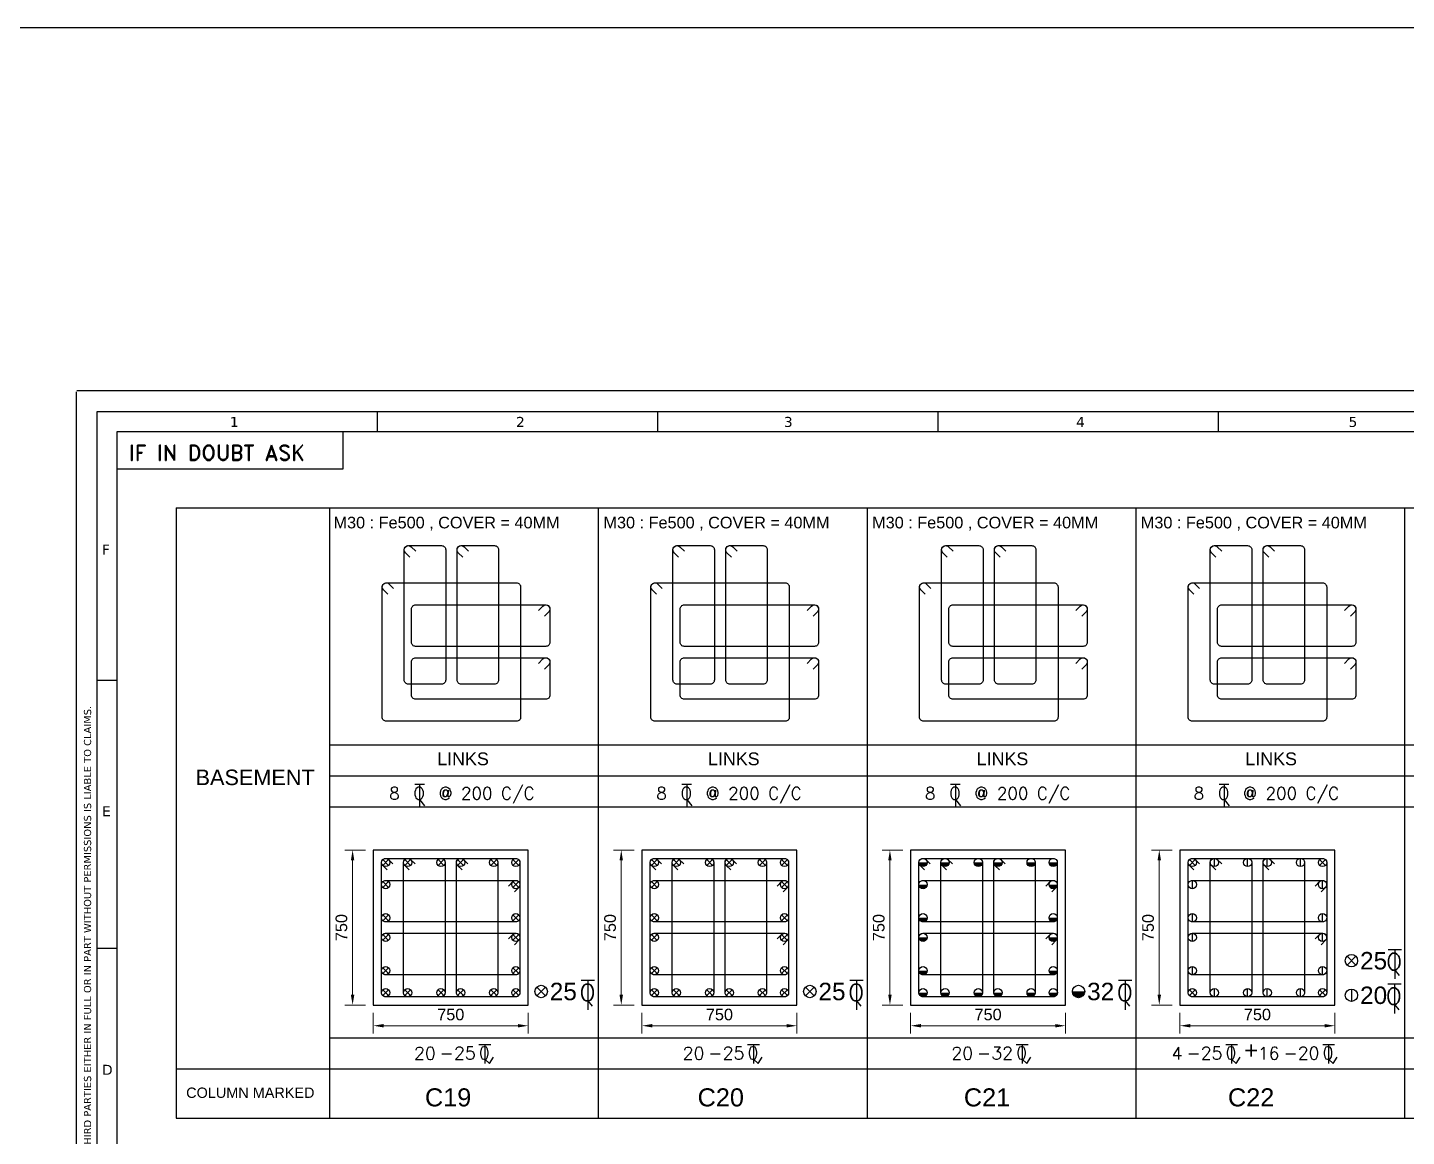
# Model space of a CAD drawing. Extents: x 1878645 to 3043969, y -1160829 to -603973.
# Drawn here: x 2283099 to 2309787, y -645544 to -624080 of the extents above; entities that cross this region are included whole.
import ezdxf
from ezdxf.enums import TextEntityAlignment as Align

# ---------------------------------------------------------------- set-up
doc = ezdxf.new("R2010")
doc.units = 0
doc.header["$LTSCALE"] = 100
doc.header["$PDMODE"] = 66
doc.layers.get('Defpoints').update_dxf_attribs({"lineweight": 0})
for name, color, linetype in [('B-TXT', 7, 'Continuous'), ('CDIM', 3, 'Continuous'), ('Concrete Line', 2, 'Continuous'), ('Dim', 3, 'Continuous'), ('Link', 225, 'Continuous'), ('Reinforcement', 4, 'Continuous'), ('Schedule Border', 60, 'Continuous'), ('Schedule Header', 4, 'Continuous'), ('Schedule Line', 60, 'Continuous'), ('Text', 31, 'Continuous')]:
    doc.layers.add(name, color=color, linetype=linetype)
doc.styles.add('ROMAND', font='romand__.ttf', dxfattribs={"height": 5})
doc.styles.add('ROMANS', font='simplex.shx', dxfattribs={"width": 0.75})
doc.styles.add('SC-COL1', font='SansSerif')
doc.styles.add('SC-COL2', font='SansSerif')
doc.styles.get("Standard").update_dxf_attribs({"font": 'verdana.ttf'})
doc.dimstyles.new('ColumnSch', dxfattribs={"dimtxt": 225, "dimasz": 200, "dimexe": 150, "dimexo": 150, "dimgap": 100, "dimtad": 1, "dimtoh": 1, "dimdec": 4, "dimlfac": 0.25, "dimzin": 0, "dimdsep": 46, "dimtxsty": 'SC-COL2', "dimcen": 0.09, "dimclrd": 8, "dimclre": 8, "dimclrt": 31, "dimadec": 0, "dimazin": 0, "dimtfac": 1, "dimtdec": 0, "dimtix": 1, "dimtofl": 0, "dimtmove": 0, "dimatfit": 3, "dimfxl": 1, "dimtolj": 1, "dimtzin": 0, "dimlwd": 0, "dimlwe": 0, "dimarcsym": 0})

# ---------------------------------------------------------------- blocks, each defined once
blk = doc.blocks.new('TOR')
at = {"color": 2}
for p, q in [((-1.08, 3.13), (0.9, 3.13)), ((-0.09, 3.13), (-0.09, -1.3)), ((-0.09, 0.04), (0.95, -1.24))]:
    blk.add_line(p, q, dxfattribs=at)
at = {"color": 2, "style": 'ROMANS'}
blk.add_text('O', height=2.5, dxfattribs=at).set_placement((-1.35, 0.04))
blk.add_attdef('TOR', text='', height=2.5, dxfattribs=at).set_placement((-4.14, 0.04), align=Align.RIGHT)
blk.add_attdef('DIST', (3.77, 0.04), '', height=2.5, dxfattribs=at)
blk = doc.blocks.new('T-V')
at = {"layer": 'B-TXT', "linetype": 'Continuous'}
for p, q in [((1348, 187), (1582, 187)), ((1465, 187), (1465, -191)), ((1465, -106), (1555, -191)), ((1555, -191), (1637, -63))]:
    blk.add_line(p, q, dxfattribs=at)
at = {"layer": 'B-TXT', "linetype": 'Continuous', "style": 'ROMANS'}
for s, p in [('-', (571, -107)), ('0', (1347, -107))]:
    blk.add_text(s, height=250, dxfattribs=at).set_placement(p)
blk.add_attdef('T', text='', height=250, dxfattribs=at).set_placement((490, -113), align=Align.RIGHT)
blk.add_attdef('V', (854, -108), '', height=250, dxfattribs=at)
blk = doc.blocks.new('*D51')
at = {"layer": 'Defpoints', "color": 0, "transparency": 16777216}
for p in [(2289390, -640001), (2289790, -640001), (2289790, -643001)]:
    blk.add_point(p, dxfattribs=at)
at = {"layer": 'Dim', "color": 8, "lineweight": 0, "transparency": 16777216}
for p, q in [((2289640, -640001), (2289240, -640001)), ((2289390, -642801), (2289390, -640201)), ((2289640, -643001), (2289240, -643001))]:
    blk.add_line(p, q, dxfattribs=at)
at = {"layer": 'Dim', "color": 8, "transparency": 16777216}
for points in [[(2289423, -640201), (2289356, -640201), (2289390, -640001)], [(2289356, -642801), (2289423, -642801), (2289390, -643001)]]:
    blk.add_solid(points, dxfattribs=at)
at = {"layer": 'Dim', "color": 31, "transparency": 16777216, "insert": (2289174, -641501), "char_height": 225, "attachment_point": 5, "rotation": 90, "style": 'SC-COL2'}
blk.add_mtext('\\A1;750', dxfattribs=at)
blk = doc.blocks.new('*D52')
at = {"layer": 'Defpoints', "color": 0, "transparency": 16777216}
for p in [(2289790, -643001), (2292790, -643001), (2292790, -643401)]:
    blk.add_point(p, dxfattribs=at)
at = {"layer": 'Dim', "color": 8, "lineweight": 0, "transparency": 16777216}
for p, q in [((2289790, -643151), (2289790, -643551)), ((2292790, -643151), (2292790, -643551)), ((2289990, -643401), (2292590, -643401))]:
    blk.add_line(p, q, dxfattribs=at)
at = {"layer": 'Dim', "color": 8, "transparency": 16777216}
for points in [[(2289990, -643368), (2289990, -643434), (2289790, -643401)], [(2292590, -643434), (2292590, -643368), (2292790, -643401)]]:
    blk.add_solid(points, dxfattribs=at)
at = {"layer": 'Dim', "color": 31, "transparency": 16777216, "insert": (2291290, -643185), "char_height": 225, "attachment_point": 5, "style": 'SC-COL2'}
blk.add_mtext('\\A1;750', dxfattribs=at)
blk = doc.blocks.new('*D53')
at = {"layer": 'Defpoints', "color": 0, "transparency": 16777216}
for p in [(2294590, -640001), (2294990, -640001), (2294990, -643001)]:
    blk.add_point(p, dxfattribs=at)
at = {"layer": 'Dim', "color": 8, "lineweight": 0, "transparency": 16777216}
for p, q in [((2294840, -640001), (2294440, -640001)), ((2294590, -642801), (2294590, -640201)), ((2294840, -643001), (2294440, -643001))]:
    blk.add_line(p, q, dxfattribs=at)
at = {"layer": 'Dim', "color": 8, "transparency": 16777216}
for points in [[(2294623, -640201), (2294556, -640201), (2294590, -640001)], [(2294556, -642801), (2294623, -642801), (2294590, -643001)]]:
    blk.add_solid(points, dxfattribs=at)
at = {"layer": 'Dim', "color": 31, "transparency": 16777216, "insert": (2294374, -641501), "char_height": 225, "attachment_point": 5, "rotation": 90, "style": 'SC-COL2'}
blk.add_mtext('\\A1;750', dxfattribs=at)
blk = doc.blocks.new('*D54')
at = {"layer": 'Defpoints', "color": 0, "transparency": 16777216}
for p in [(2294990, -643001), (2297990, -643001), (2297990, -643401)]:
    blk.add_point(p, dxfattribs=at)
at = {"layer": 'Dim', "color": 8, "lineweight": 0, "transparency": 16777216}
for p, q in [((2294990, -643151), (2294990, -643551)), ((2297990, -643151), (2297990, -643551)), ((2295190, -643401), (2297790, -643401))]:
    blk.add_line(p, q, dxfattribs=at)
at = {"layer": 'Dim', "color": 8, "transparency": 16777216}
for points in [[(2295190, -643368), (2295190, -643434), (2294990, -643401)], [(2297790, -643434), (2297790, -643368), (2297990, -643401)]]:
    blk.add_solid(points, dxfattribs=at)
at = {"layer": 'Dim', "color": 31, "transparency": 16777216, "insert": (2296490, -643185), "char_height": 225, "attachment_point": 5, "style": 'SC-COL2'}
blk.add_mtext('\\A1;750', dxfattribs=at)
blk = doc.blocks.new('*D55')
at = {"layer": 'Defpoints', "color": 0, "transparency": 16777216}
for p in [(2299790, -640001), (2300190, -640001), (2300190, -643001)]:
    blk.add_point(p, dxfattribs=at)
at = {"layer": 'Dim', "color": 8, "lineweight": 0, "transparency": 16777216}
for p, q in [((2300040, -640001), (2299640, -640001)), ((2299790, -642801), (2299790, -640201)), ((2300040, -643001), (2299640, -643001))]:
    blk.add_line(p, q, dxfattribs=at)
at = {"layer": 'Dim', "color": 8, "transparency": 16777216}
for points in [[(2299823, -640201), (2299757, -640201), (2299790, -640001)], [(2299757, -642801), (2299823, -642801), (2299790, -643001)]]:
    blk.add_solid(points, dxfattribs=at)
at = {"layer": 'Dim', "color": 31, "transparency": 16777216, "insert": (2299574, -641501), "char_height": 225, "attachment_point": 5, "rotation": 90, "style": 'SC-COL2'}
blk.add_mtext('\\A1;750', dxfattribs=at)
blk = doc.blocks.new('*D56')
at = {"layer": 'Defpoints', "color": 0, "transparency": 16777216}
for p in [(2300190, -643001), (2303190, -643001), (2303190, -643401)]:
    blk.add_point(p, dxfattribs=at)
at = {"layer": 'Dim', "color": 8, "lineweight": 0, "transparency": 16777216}
for p, q in [((2300190, -643151), (2300190, -643551)), ((2303190, -643151), (2303190, -643551)), ((2300390, -643401), (2302990, -643401))]:
    blk.add_line(p, q, dxfattribs=at)
at = {"layer": 'Dim', "color": 8, "transparency": 16777216}
for points in [[(2300390, -643368), (2300390, -643434), (2300190, -643401)], [(2302990, -643434), (2302990, -643368), (2303190, -643401)]]:
    blk.add_solid(points, dxfattribs=at)
at = {"layer": 'Dim', "color": 31, "transparency": 16777216, "insert": (2301690, -643185), "char_height": 225, "attachment_point": 5, "style": 'SC-COL2'}
blk.add_mtext('\\A1;750', dxfattribs=at)
blk = doc.blocks.new('*D57')
at = {"layer": 'Defpoints', "color": 0, "transparency": 16777216}
for p in [(2305003, -640001), (2305403, -640001), (2305403, -643001)]:
    blk.add_point(p, dxfattribs=at)
at = {"layer": 'Dim', "color": 8, "lineweight": 0, "transparency": 16777216}
for p, q in [((2305253, -640001), (2304853, -640001)), ((2305003, -642801), (2305003, -640201)), ((2305253, -643001), (2304853, -643001))]:
    blk.add_line(p, q, dxfattribs=at)
at = {"layer": 'Dim', "color": 8, "transparency": 16777216}
for points in [[(2305037, -640201), (2304970, -640201), (2305003, -640001)], [(2304970, -642801), (2305037, -642801), (2305003, -643001)]]:
    blk.add_solid(points, dxfattribs=at)
at = {"layer": 'Dim', "color": 31, "transparency": 16777216, "insert": (2304787, -641501), "char_height": 225, "attachment_point": 5, "rotation": 90, "style": 'SC-COL2'}
blk.add_mtext('\\A1;750', dxfattribs=at)
blk = doc.blocks.new('*D58')
at = {"layer": 'Defpoints', "color": 0, "transparency": 16777216}
for p in [(2305403, -643001), (2308403, -643001), (2308403, -643401)]:
    blk.add_point(p, dxfattribs=at)
at = {"layer": 'Dim', "color": 8, "lineweight": 0, "transparency": 16777216}
for p, q in [((2305403, -643151), (2305403, -643551)), ((2308403, -643151), (2308403, -643551)), ((2305603, -643401), (2308203, -643401))]:
    blk.add_line(p, q, dxfattribs=at)
at = {"layer": 'Dim', "color": 8, "transparency": 16777216}
for points in [[(2305603, -643368), (2305603, -643434), (2305403, -643401)], [(2308203, -643434), (2308203, -643368), (2308403, -643401)]]:
    blk.add_solid(points, dxfattribs=at)
at = {"layer": 'Dim', "color": 31, "transparency": 16777216, "insert": (2306903, -643185), "char_height": 225, "attachment_point": 5, "style": 'SC-COL2'}
blk.add_mtext('\\A1;750', dxfattribs=at)

msp = doc.modelspace()

# ---------------------------------------------------------------- linework, layer by layer
at = {"color": 35}
for p, q in [((2284036.70918, -631127.45965), (2284036.70918, -663079.60923)), ((2328019.36244, -631111.95642), (2284052.2124, -631111.95642))]:
    msp.add_line(p, q, dxfattribs=at)
for p, q in [((2327616.27855, -631515.04031), (2284439.79306, -631515.04031)), ((2284439.79306, -631515.04031), (2284439.79306, -662676.52535)), ((2289865.9223, -631515.04031), (2289865.9223, -631902.62097)), ((2295292.05153, -631515.04031), (2295292.05153, -631902.62097)), ((2300718.18077, -631515.04031), (2300718.18077, -631902.62097)), ((2306144.31, -631515.04031), (2306144.31, -631902.62097)), ((2327616.27855, -631902.62097), (2284827.37372, -631902.62097)), ((2284827.37372, -631902.62097), (2284827.37372, -662676.52535)), ((2289207.65801, -632622.9024), (2289207.65801, -631902.62097)), ((2284827.37372, -632622.9024), (2289207.65801, -632622.9024)), ((2284439.79306, -636708.62115), (2284827.37372, -636708.62115)), ((2284439.79306, -641902.20199), (2284827.37372, -641902.20199))]:
    msp.add_line(p, q)
at = {"color": 2}
for p, q in [((2309436.31076, -641923.06683), (2309692.21316, -641923.06683)), ((2309564.26196, -641923.06683), (2309564.26196, -642495.42239)), ((2309564.26196, -642322.81401), (2309648.58286, -642426.27393)), ((2293816.34211, -642519.13036), (2294072.24451, -642519.13036)), ((2293944.29331, -642519.13036), (2293944.29331, -643091.48592)), ((2299016.61843, -642519.13036), (2299272.52083, -642519.13036)), ((2299144.56963, -642519.13036), (2299144.56963, -643091.48592)), ((2304216.89476, -642519.13036), (2304472.79716, -642519.13036)), ((2304344.84596, -642519.13036), (2304344.84596, -643091.48592)), ((2309427.24252, -642592.37909), (2309683.14492, -642592.37909)), ((2309555.19372, -642592.37909), (2309555.19372, -643164.73465)), ((2293944.29331, -642918.87754), (2294028.61421, -643022.33747)), ((2299144.56963, -642918.87754), (2299228.89054, -643022.33747)), ((2304344.84596, -642918.87754), (2304429.16686, -643022.33747)), ((2309555.19372, -642992.12627), (2309639.51463, -643095.5862))]:
    msp.add_line(p, q, dxfattribs=at)
at = {"layer": 'Concrete Line'}
for points in [[(2289789.53921, -643001.15061), (2292789.53921, -643001.15061), (2292789.53921, -640001.15061), (2289789.53921, -640001.15061)], [(2294989.81554, -643001.15061), (2297989.81554, -643001.15061), (2297989.81554, -640001.15061), (2294989.81554, -640001.15061)], [(2300190.09187, -643001.15061), (2303190.09187, -643001.15061), (2303190.09187, -640001.15061), (2300190.09187, -640001.15061)], [(2305403.38756, -643001.15061), (2308403.38756, -643001.15061), (2308403.38756, -640001.15061), (2305403.38756, -640001.15061)]]:
    msp.add_lwpolyline(points, close=True, dxfattribs=at)
at = {"layer": 'Dim'}
msp.add_lwpolyline([(2068708.258, -624079.55158), (2460808.93685, -624079.55158), (2460808.93685, -699809.46868), (2068708.258, -699809.46868)], close=True, dxfattribs=at)
at = {"layer": 'Link'}
for points in [[(2290497.78647, -634329.19245), (2290412.93381, -634244.33948, -0.6681779738), (2290469.50246, -634107.77105), (2291112.49355, -634107.77105, -0.4142135624), (2291192.49355, -634187.77105), (2291192.49355, -636707.77105, -0.4142135624), (2291112.49355, -636787.77105), (2290469.50246, -636787.77105, -0.4142135624), (2290389.50246, -636707.77105), (2290389.50246, -634187.77105, -0.6681793021), (2290526.07111, -634131.20261), (2290610.92376, -634216.05558)], [(2291520.90762, -634329.19245), (2291436.05496, -634244.33948, -0.6681779738), (2291492.62361, -634107.77105), (2292135.6147, -634107.77105, -0.4142135624), (2292215.6147, -634187.77105), (2292215.6147, -636707.77105, -0.4142135624), (2292135.6147, -636787.77105), (2291492.62361, -636787.77105, -0.4142135624), (2291412.62361, -636707.77105), (2291412.62361, -634187.77105, -0.6681793021), (2291549.19226, -634131.20261), (2291634.04491, -634216.05558)], [(2295698.0628, -634329.19245), (2295613.21014, -634244.33948, -0.6681779738), (2295669.77879, -634107.77105), (2296312.76987, -634107.77105, -0.4142135624), (2296392.76987, -634187.77105), (2296392.76987, -636707.77105, -0.4142135624), (2296312.76987, -636787.77105), (2295669.77879, -636787.77105, -0.4142135624), (2295589.77879, -636707.77105), (2295589.77879, -634187.77105, -0.6681793021), (2295726.34743, -634131.20261), (2295811.20009, -634216.05558)], [(2296721.18395, -634329.19245), (2296636.33129, -634244.33948, -0.6681779738), (2296692.89994, -634107.77105), (2297335.89102, -634107.77105, -0.4142135624), (2297415.89102, -634187.77105), (2297415.89102, -636707.77105, -0.4142135624), (2297335.89102, -636787.77105), (2296692.89994, -636787.77105, -0.4142135624), (2296612.89994, -636707.77105), (2296612.89994, -634187.77105, -0.6681793021), (2296749.46858, -634131.20261), (2296834.32124, -634216.05558)], [(2300898.33913, -634329.19245), (2300813.48647, -634244.33948, -0.6681779738), (2300870.05511, -634107.77105), (2301513.0462, -634107.77105, -0.4142135624), (2301593.0462, -634187.77105), (2301593.0462, -636707.77105, -0.4142135624), (2301513.0462, -636787.77105), (2300870.05511, -636787.77105, -0.4142135624), (2300790.05511, -636707.77105), (2300790.05511, -634187.77105, -0.6681793021), (2300926.62376, -634131.20261), (2301011.47642, -634216.05558)], [(2301921.46028, -634329.19245), (2301836.60762, -634244.33948, -0.6681779738), (2301893.17626, -634107.77105), (2302536.16735, -634107.77105, -0.4142135624), (2302616.16735, -634187.77105), (2302616.16735, -636707.77105, -0.4142135624), (2302536.16735, -636787.77105), (2301893.17626, -636787.77105, -0.4142135624), (2301813.17626, -636707.77105), (2301813.17626, -634187.77105, -0.6681793021), (2301949.74491, -634131.20261), (2302034.59757, -634216.05558)], [(2306098.61545, -634329.19245), (2306013.7628, -634244.33948, -0.6681779738), (2306070.33144, -634107.77105), (2306713.32253, -634107.77105, -0.4142135624), (2306793.32253, -634187.77105), (2306793.32253, -636707.77105, -0.4142135624), (2306713.32253, -636787.77105), (2306070.33144, -636787.77105, -0.4142135624), (2305990.33144, -636707.77105), (2305990.33144, -634187.77105, -0.6681793021), (2306126.90009, -634131.20261), (2306211.75275, -634216.05558)], [(2307121.7366, -634329.19245), (2307036.88395, -634244.33948, -0.6681779738), (2307093.45259, -634107.77105), (2307736.44368, -634107.77105, -0.4142135624), (2307816.44368, -634187.77105), (2307816.44368, -636707.77105, -0.4142135624), (2307736.44368, -636787.77105), (2307093.45259, -636787.77105, -0.4142135624), (2307013.45259, -636707.77105), (2307013.45259, -634187.77105, -0.6681793021), (2307150.02124, -634131.20261), (2307234.8739, -634216.05558)], [(2290070.84259, -635049.08682), (2289985.98993, -634964.23385, -0.6681779738), (2290042.55858, -634827.66541), (2292562.55858, -634827.66541, -0.4142135624), (2292642.55858, -634907.66541), (2292642.55858, -637427.66541, -0.4142135624), (2292562.55858, -637507.66541), (2290042.55858, -637507.66541, -0.4142135624), (2289962.55858, -637427.66541), (2289962.55858, -634907.66541, -0.6681793021), (2290099.12722, -634851.09697), (2290183.97988, -634935.94994)], [(2295271.11892, -635049.08682), (2295186.26626, -634964.23385, -0.6681779738), (2295242.83491, -634827.66541), (2297762.83491, -634827.66541, -0.4142135624), (2297842.83491, -634907.66541), (2297842.83491, -637427.66541, -0.4142135624), (2297762.83491, -637507.66541), (2295242.83491, -637507.66541, -0.4142135624), (2295162.83491, -637427.66541), (2295162.83491, -634907.66541, -0.6681793021), (2295299.40355, -634851.09697), (2295384.25621, -634935.94994)], [(2300471.39525, -635049.08682), (2300386.54259, -634964.23385, -0.6681779738), (2300443.11123, -634827.66541), (2302963.11123, -634827.66541, -0.4142135624), (2303043.11123, -634907.66541), (2303043.11123, -637427.66541, -0.4142135624), (2302963.11123, -637507.66541), (2300443.11123, -637507.66541, -0.4142135624), (2300363.11123, -637427.66541), (2300363.11123, -634907.66541, -0.6681793021), (2300499.67988, -634851.09697), (2300584.53254, -634935.94994)], [(2305671.67157, -635049.08682), (2305586.81892, -634964.23385, -0.6681779738), (2305643.38756, -634827.66541), (2308163.38756, -634827.66541, -0.4142135624), (2308243.38756, -634907.66541), (2308243.38756, -637427.66541, -0.4142135624), (2308163.38756, -637507.66541), (2305643.38756, -637507.66541, -0.4142135624), (2305563.38756, -637427.66541), (2305563.38756, -634907.66541, -0.6681793021), (2305699.95621, -634851.09697), (2305784.80887, -634935.94994)], [(2292987.86252, -635362.89331), (2293072.71549, -635278.04065, -0.6681779738), (2293209.28393, -635334.60929), (2293209.28393, -635977.60038, -0.4142135624), (2293129.28393, -636057.60038), (2290609.28393, -636057.60038, -0.4142135624), (2290529.28393, -635977.60038), (2290529.28393, -635334.60929, -0.4142135624), (2290609.28393, -635254.60929), (2293129.28393, -635254.60929, -0.6681793021), (2293185.85237, -635391.17794), (2293100.9994, -635476.0306)], [(2298188.13885, -635362.89331), (2298272.99182, -635278.04065, -0.6681779738), (2298409.56026, -635334.60929), (2298409.56026, -635977.60038, -0.4142135624), (2298329.56026, -636057.60038), (2295809.56026, -636057.60038, -0.4142135624), (2295729.56026, -635977.60038), (2295729.56026, -635334.60929, -0.4142135624), (2295809.56026, -635254.60929), (2298329.56026, -635254.60929, -0.6681793021), (2298386.1287, -635391.17794), (2298301.27573, -635476.0306)], [(2303388.41518, -635362.89331), (2303473.26815, -635278.04065, -0.6681779738), (2303609.83659, -635334.60929), (2303609.83659, -635977.60038, -0.4142135624), (2303529.83659, -636057.60038), (2301009.83659, -636057.60038, -0.4142135624), (2300929.83659, -635977.60038), (2300929.83659, -635334.60929, -0.4142135624), (2301009.83659, -635254.60929), (2303529.83659, -635254.60929, -0.6681793021), (2303586.40503, -635391.17794), (2303501.55206, -635476.0306)], [(2308588.69151, -635362.89331), (2308673.54448, -635278.04065, -0.6681779738), (2308810.11291, -635334.60929), (2308810.11291, -635977.60038, -0.4142135624), (2308730.11291, -636057.60038), (2306210.11291, -636057.60038, -0.4142135624), (2306130.11291, -635977.60038), (2306130.11291, -635334.60929, -0.4142135624), (2306210.11291, -635254.60929), (2308730.11291, -635254.60929, -0.6681793021), (2308786.68135, -635391.17794), (2308701.82838, -635476.0306)], [(2292987.86252, -636386.01446), (2293072.71549, -636301.1618, -0.6681779738), (2293209.28393, -636357.73044), (2293209.28393, -637000.72153, -0.4142135624), (2293129.28393, -637080.72153), (2290609.28393, -637080.72153, -0.4142135624), (2290529.28393, -637000.72153), (2290529.28393, -636357.73044, -0.4142135624), (2290609.28393, -636277.73044), (2293129.28393, -636277.73044, -0.6681793021), (2293185.85237, -636414.29909), (2293100.9994, -636499.15175)], [(2298188.13885, -636386.01446), (2298272.99182, -636301.1618, -0.6681779738), (2298409.56026, -636357.73044), (2298409.56026, -637000.72153, -0.4142135624), (2298329.56026, -637080.72153), (2295809.56026, -637080.72153, -0.4142135624), (2295729.56026, -637000.72153), (2295729.56026, -636357.73044, -0.4142135624), (2295809.56026, -636277.73044), (2298329.56026, -636277.73044, -0.6681793021), (2298386.1287, -636414.29909), (2298301.27573, -636499.15175)], [(2303388.41518, -636386.01446), (2303473.26815, -636301.1618, -0.6681779738), (2303609.83659, -636357.73044), (2303609.83659, -637000.72153, -0.4142135624), (2303529.83659, -637080.72153), (2301009.83659, -637080.72153, -0.4142135624), (2300929.83659, -637000.72153), (2300929.83659, -636357.73044, -0.4142135624), (2301009.83659, -636277.73044), (2303529.83659, -636277.73044, -0.6681793021), (2303586.40503, -636414.29909), (2303501.55206, -636499.15175)], [(2308588.69151, -636386.01446), (2308673.54448, -636301.1618, -0.6681779738), (2308810.11291, -636357.73044), (2308810.11291, -637000.72153, -0.4142135624), (2308730.11291, -637080.72153), (2306210.11291, -637080.72153, -0.4142135624), (2306130.11291, -637000.72153), (2306130.11291, -636357.73044, -0.4142135624), (2306210.11291, -636277.73044), (2308730.11291, -636277.73044, -0.6681793021), (2308786.68135, -636414.29909), (2308701.82838, -636499.15175)], [(2290057.82322, -640382.57202), (2289972.97057, -640297.71905, -0.6681779738), (2290029.53921, -640161.15061), (2292549.53921, -640161.15061, -0.4142135624), (2292629.53921, -640241.15061), (2292629.53921, -642761.15061, -0.4142135624), (2292549.53921, -642841.15061), (2290029.53921, -642841.15061, -0.4142135624), (2289949.53921, -642761.15061), (2289949.53921, -640241.15061, -0.6681793021), (2290086.10786, -640184.58217), (2290170.96052, -640269.43514)], [(2290484.7671, -640382.57202), (2290399.91445, -640297.71905, -0.6681779738), (2290456.48309, -640161.15061), (2291099.47418, -640161.15061, -0.4142135624), (2291179.47418, -640241.15061), (2291179.47418, -642761.15061, -0.4142135624), (2291099.47418, -642841.15061), (2290456.48309, -642841.15061, -0.4142135624), (2290376.48309, -642761.15061), (2290376.48309, -640241.15061, -0.6681793021), (2290513.05174, -640184.58217), (2290597.9044, -640269.43514)], [(2291507.88825, -640382.57202), (2291423.0356, -640297.71905, -0.6681779738), (2291479.60424, -640161.15061), (2292122.59533, -640161.15061, -0.4142135624), (2292202.59533, -640241.15061), (2292202.59533, -642761.15061, -0.4142135624), (2292122.59533, -642841.15061), (2291479.60424, -642841.15061, -0.4142135624), (2291399.60424, -642761.15061), (2291399.60424, -640241.15061, -0.6681793021), (2291536.17289, -640184.58217), (2291621.02555, -640269.43514)], [(2295258.09955, -640382.57202), (2295173.24689, -640297.71905, -0.6681779738), (2295229.81554, -640161.15061), (2297749.81554, -640161.15061, -0.4142135624), (2297829.81554, -640241.15061), (2297829.81554, -642761.15061, -0.4142135624), (2297749.81554, -642841.15061), (2295229.81554, -642841.15061, -0.4142135624), (2295149.81554, -642761.15061), (2295149.81554, -640241.15061, -0.6681793021), (2295286.38419, -640184.58217), (2295371.23684, -640269.43514)], [(2295685.04343, -640382.57202), (2295600.19077, -640297.71905, -0.6681779738), (2295656.75942, -640161.15061), (2296299.75051, -640161.15061, -0.4142135624), (2296379.75051, -640241.15061), (2296379.75051, -642761.15061, -0.4142135624), (2296299.75051, -642841.15061), (2295656.75942, -642841.15061, -0.4142135624), (2295576.75942, -642761.15061), (2295576.75942, -640241.15061, -0.6681793021), (2295713.32807, -640184.58217), (2295798.18073, -640269.43514)], [(2296708.16458, -640382.57202), (2296623.31192, -640297.71905, -0.6681779738), (2296679.88057, -640161.15061), (2297322.87166, -640161.15061, -0.4142135624), (2297402.87166, -640241.15061), (2297402.87166, -642761.15061, -0.4142135624), (2297322.87166, -642841.15061), (2296679.88057, -642841.15061, -0.4142135624), (2296599.88057, -642761.15061), (2296599.88057, -640241.15061, -0.6681793021), (2296736.44922, -640184.58217), (2296821.30188, -640269.43514)], [(2300458.37588, -640382.57202), (2300373.52322, -640297.71905, -0.6681779738), (2300430.09187, -640161.15061), (2302950.09187, -640161.15061, -0.4142135624), (2303030.09187, -640241.15061), (2303030.09187, -642761.15061, -0.4142135624), (2302950.09187, -642841.15061), (2300430.09187, -642841.15061, -0.4142135624), (2300350.09187, -642761.15061), (2300350.09187, -640241.15061, -0.6681793021), (2300486.66051, -640184.58217), (2300571.51317, -640269.43514)], [(2300885.31976, -640382.57202), (2300800.4671, -640297.71905, -0.6681779738), (2300857.03575, -640161.15061), (2301500.02684, -640161.15061, -0.4142135624), (2301580.02684, -640241.15061), (2301580.02684, -642761.15061, -0.4142135624), (2301500.02684, -642841.15061), (2300857.03575, -642841.15061, -0.4142135624), (2300777.03575, -642761.15061), (2300777.03575, -640241.15061, -0.6681793021), (2300913.6044, -640184.58217), (2300998.45705, -640269.43514)], [(2301908.44091, -640382.57202), (2301823.58825, -640297.71905, -0.6681779738), (2301880.1569, -640161.15061), (2302523.14799, -640161.15061, -0.4142135624), (2302603.14799, -640241.15061), (2302603.14799, -642761.15061, -0.4142135624), (2302523.14799, -642841.15061), (2301880.1569, -642841.15061, -0.4142135624), (2301800.1569, -642761.15061), (2301800.1569, -640241.15061, -0.6681793021), (2301936.72555, -640184.58217), (2302021.5782, -640269.43514)], [(2305671.67157, -640382.57202), (2305586.81892, -640297.71905, -0.6681779738), (2305643.38756, -640161.15061), (2308163.38756, -640161.15061, -0.4142135624), (2308243.38756, -640241.15061), (2308243.38756, -642761.15061, -0.4142135624), (2308163.38756, -642841.15061), (2305643.38756, -642841.15061, -0.4142135624), (2305563.38756, -642761.15061), (2305563.38756, -640241.15061, -0.6681793021), (2305699.95621, -640184.58217), (2305784.80887, -640269.43514)], [(2306098.61545, -640382.57202), (2306013.7628, -640297.71905, -0.6681779738), (2306070.33144, -640161.15061), (2306713.32253, -640161.15061, -0.4142135624), (2306793.32253, -640241.15061), (2306793.32253, -642761.15061, -0.4142135624), (2306713.32253, -642841.15061), (2306070.33144, -642841.15061, -0.4142135624), (2305990.33144, -642761.15061), (2305990.33144, -640241.15061, -0.6681793021), (2306126.90009, -640184.58217), (2306211.75275, -640269.43514)], [(2307121.7366, -640382.57202), (2307036.88395, -640297.71905, -0.6681779738), (2307093.45259, -640161.15061), (2307736.44368, -640161.15061, -0.4142135624), (2307816.44368, -640241.15061), (2307816.44368, -642761.15061, -0.4142135624), (2307736.44368, -642841.15061), (2307093.45259, -642841.15061, -0.4142135624), (2307013.45259, -642761.15061), (2307013.45259, -640241.15061, -0.6681793021), (2307150.02124, -640184.58217), (2307234.8739, -640269.43514)], [(2292408.1178, -640696.3785), (2292492.97077, -640611.52584, -0.6681779738), (2292629.53921, -640668.09449), (2292629.53921, -641311.08558, -0.4142135624), (2292549.53921, -641391.08558), (2290029.53921, -641391.08558, -0.4142135624), (2289949.53921, -641311.08558), (2289949.53921, -640668.09449, -0.4142135624), (2290029.53921, -640588.09449), (2292549.53921, -640588.09449, -0.6681793021), (2292606.10765, -640724.66314), (2292521.25468, -640809.51579)], [(2297608.39413, -640696.3785), (2297693.2471, -640611.52584, -0.6681779738), (2297829.81554, -640668.09449), (2297829.81554, -641311.08558, -0.4142135624), (2297749.81554, -641391.08558), (2295229.81554, -641391.08558, -0.4142135624), (2295149.81554, -641311.08558), (2295149.81554, -640668.09449, -0.4142135624), (2295229.81554, -640588.09449), (2297749.81554, -640588.09449, -0.6681793021), (2297806.38398, -640724.66314), (2297721.53101, -640809.51579)], [(2302808.67046, -640696.3785), (2302893.52343, -640611.52584, -0.6681779738), (2303030.09187, -640668.09449), (2303030.09187, -641311.08558, -0.4142135624), (2302950.09187, -641391.08558), (2300430.09187, -641391.08558, -0.4142135624), (2300350.09187, -641311.08558), (2300350.09187, -640668.09449, -0.4142135624), (2300430.09187, -640588.09449), (2302950.09187, -640588.09449, -0.6681793021), (2303006.66031, -640724.66314), (2302921.80734, -640809.51579)], [(2308021.96615, -640696.3785), (2308106.81912, -640611.52584, -0.6681779738), (2308243.38756, -640668.09449), (2308243.38756, -641311.08558, -0.4142135624), (2308163.38756, -641391.08558), (2305643.38756, -641391.08558, -0.4142135624), (2305563.38756, -641311.08558), (2305563.38756, -640668.09449, -0.4142135624), (2305643.38756, -640588.09449), (2308163.38756, -640588.09449, -0.6681793021), (2308219.956, -640724.66314), (2308135.10303, -640809.51579)], [(2292408.1178, -641719.49965), (2292492.97077, -641634.64699, -0.6681779738), (2292629.53921, -641691.21564), (2292629.53921, -642334.20673, -0.4142135624), (2292549.53921, -642414.20673), (2290029.53921, -642414.20673, -0.4142135624), (2289949.53921, -642334.20673), (2289949.53921, -641691.21564, -0.4142135624), (2290029.53921, -641611.21564), (2292549.53921, -641611.21564, -0.6681793021), (2292606.10765, -641747.78429), (2292521.25468, -641832.63694)], [(2297608.39413, -641719.49965), (2297693.2471, -641634.64699, -0.6681779738), (2297829.81554, -641691.21564), (2297829.81554, -642334.20673, -0.4142135624), (2297749.81554, -642414.20673), (2295229.81554, -642414.20673, -0.4142135624), (2295149.81554, -642334.20673), (2295149.81554, -641691.21564, -0.4142135624), (2295229.81554, -641611.21564), (2297749.81554, -641611.21564, -0.6681793021), (2297806.38398, -641747.78429), (2297721.53101, -641832.63694)], [(2302808.67046, -641719.49965), (2302893.52343, -641634.64699, -0.6681779738), (2303030.09187, -641691.21564), (2303030.09187, -642334.20673, -0.4142135624), (2302950.09187, -642414.20673), (2300430.09187, -642414.20673, -0.4142135624), (2300350.09187, -642334.20673), (2300350.09187, -641691.21564, -0.4142135624), (2300430.09187, -641611.21564), (2302950.09187, -641611.21564, -0.6681793021), (2303006.66031, -641747.78429), (2302921.80734, -641832.63694)], [(2308021.96615, -641719.49965), (2308106.81912, -641634.64699, -0.6681779738), (2308243.38756, -641691.21564), (2308243.38756, -642334.20673, -0.4142135624), (2308163.38756, -642414.20673), (2305643.38756, -642414.20673, -0.4142135624), (2305563.38756, -642334.20673), (2305563.38756, -641691.21564, -0.4142135624), (2305643.38756, -641611.21564), (2308163.38756, -641611.21564, -0.6681793021), (2308219.956, -641747.78429), (2308135.10303, -641832.63694)]]:
    msp.add_lwpolyline(points, format="xyb", dxfattribs=at)
at = {"layer": 'Reinforcement', "color": 4}
for p, q in [((2306070.33144, -640321.15061), (2306070.33144, -640161.15061)), ((2306713.32253, -640321.15061), (2306713.32253, -640161.15061)), ((2307093.45259, -640321.15061), (2307093.45259, -640161.15061)), ((2307736.44368, -640321.15061), (2307736.44368, -640161.15061)), ((2305643.38768, -640748.09449), (2305643.38768, -640588.09449)), ((2308163.38756, -640748.09449), (2308163.38756, -640588.09449)), ((2305643.38768, -641391.08558), (2305643.38768, -641231.08558)), ((2308163.38756, -641391.08558), (2308163.38756, -641231.08558)), ((2305643.38768, -641771.21564), (2305643.38768, -641611.21564)), ((2308163.38756, -641771.21564), (2308163.38756, -641611.21564)), ((2305643.38768, -642414.20673), (2305643.38768, -642254.20673)), ((2308163.38756, -642414.20673), (2308163.38756, -642254.20673)), ((2306070.33144, -642841.15049), (2306070.33144, -642681.15049)), ((2306713.32253, -642841.15049), (2306713.32253, -642681.15049)), ((2307093.45259, -642841.15061), (2307093.45259, -642681.15061)), ((2307736.44368, -642841.15049), (2307736.44368, -642681.15049)), ((2308723.0994, -642691.18256), (2308723.0994, -642931.18256))]:
    msp.add_line(p, q, dxfattribs=at)
for points in [[(2289972.90544, -640184.64737), (2290086.04245, -640297.78438)], [(2290086.04255, -640184.51694), (2289972.90554, -640297.65395)], [(2290399.84932, -640184.64737), (2290512.98633, -640297.78438)], [(2290512.98643, -640184.51694), (2290399.84942, -640297.65395)], [(2291042.84041, -640184.64737), (2291155.97741, -640297.78438)], [(2291155.97752, -640184.51694), (2291042.84051, -640297.65395)], [(2291422.97047, -640184.64737), (2291536.10748, -640297.78438)], [(2291536.10758, -640184.51694), (2291422.97057, -640297.65395)], [(2292065.96156, -640184.64737), (2292179.09856, -640297.78438)], [(2292179.09867, -640184.51694), (2292065.96166, -640297.65395)], [(2292492.90544, -640184.64737), (2292606.04245, -640297.78438)], [(2292606.04255, -640184.51694), (2292492.90554, -640297.65395)], [(2295173.18176, -640184.64737), (2295286.31877, -640297.78438)], [(2295286.31888, -640184.51694), (2295173.18187, -640297.65395)], [(2295600.12565, -640184.64737), (2295713.26266, -640297.78438)], [(2295713.26276, -640184.51694), (2295600.12575, -640297.65395)], [(2296243.11673, -640184.64737), (2296356.25374, -640297.78438)], [(2296356.25385, -640184.51694), (2296243.11684, -640297.65395)], [(2296623.2468, -640184.64737), (2296736.38381, -640297.78438)], [(2296736.38391, -640184.51694), (2296623.2469, -640297.65395)], [(2297266.23788, -640184.64737), (2297379.37489, -640297.78438)], [(2297379.375, -640184.51694), (2297266.23799, -640297.65395)], [(2297693.18176, -640184.64737), (2297806.31877, -640297.78438)], [(2297806.31888, -640184.51694), (2297693.18187, -640297.65395)], [(2305586.75379, -640184.64737), (2305699.8908, -640297.78438)], [(2305699.8909, -640184.51694), (2305586.75389, -640297.65395)], [(2308106.75379, -640184.64737), (2308219.8908, -640297.78438)], [(2308219.8909, -640184.51694), (2308106.75389, -640297.65395)], [(2289972.90555, -640611.59126), (2290086.04256, -640724.72826)], [(2290086.04267, -640611.46082), (2289972.90566, -640724.59783)], [(2292492.90544, -640611.59126), (2292606.04245, -640724.72826)], [(2292606.04255, -640611.46082), (2292492.90554, -640724.59783)], [(2295173.18188, -640611.59126), (2295286.31889, -640724.72826)], [(2295286.319, -640611.46082), (2295173.18199, -640724.59783)], [(2297693.18176, -640611.59126), (2297806.31877, -640724.72826)], [(2297806.31888, -640611.46082), (2297693.18187, -640724.59783)], [(2289972.90555, -641254.58234), (2290086.04256, -641367.71935)], [(2290086.04267, -641254.45191), (2289972.90566, -641367.58892)], [(2292492.90544, -641254.58234), (2292606.04245, -641367.71935)], [(2292606.04255, -641254.45191), (2292492.90554, -641367.58892)], [(2295173.18188, -641254.58234), (2295286.31889, -641367.71935)], [(2295286.319, -641254.45191), (2295173.18199, -641367.58892)], [(2297693.18176, -641254.58234), (2297806.31877, -641367.71935)], [(2297806.31888, -641254.45191), (2297693.18187, -641367.58892)], [(2289972.90544, -641634.71241), (2290086.04245, -641747.84941)], [(2290086.04255, -641634.58197), (2289972.90554, -641747.71898)], [(2292492.90544, -641634.71241), (2292606.04245, -641747.84941)], [(2292606.04255, -641634.58197), (2292492.90554, -641747.71898)], [(2295173.18176, -641634.71241), (2295286.31877, -641747.84941)], [(2295286.31888, -641634.58197), (2295173.18187, -641747.71898)], [(2297693.18176, -641634.71241), (2297806.31877, -641747.84941)], [(2297806.31888, -641634.58197), (2297693.18187, -641747.71898)], [(2308638.24658, -642057.01748), (2308807.95221, -642226.7231)], [(2308807.95221, -642057.01748), (2308638.24658, -642226.7231)], [(2289972.90555, -642277.70349), (2290086.04256, -642390.8405)], [(2290086.04267, -642277.57306), (2289972.90566, -642390.71007)], [(2292492.90544, -642277.70349), (2292606.04245, -642390.8405)], [(2292606.04255, -642277.57306), (2292492.90554, -642390.71007)], [(2295173.18188, -642277.70349), (2295286.31889, -642390.8405)], [(2295286.319, -642277.57306), (2295173.18199, -642390.71007)], [(2297693.18176, -642277.70349), (2297806.31877, -642390.8405)], [(2297806.31888, -642277.57306), (2297693.18187, -642390.71007)], [(2289972.90544, -642704.64726), (2290086.04245, -642817.78427)], [(2290086.04255, -642704.51682), (2289972.90554, -642817.65383)], [(2290399.84932, -642704.64726), (2290512.98633, -642817.78427)], [(2290512.98643, -642704.51682), (2290399.84942, -642817.65383)], [(2291042.84041, -642704.64726), (2291155.97741, -642817.78427)], [(2291155.97752, -642704.51682), (2291042.84051, -642817.65383)], [(2291422.97047, -642704.64726), (2291536.10748, -642817.78427)], [(2291536.10758, -642704.51682), (2291422.97057, -642817.65383)], [(2292065.96156, -642704.64737), (2292179.09856, -642817.78438)], [(2292179.09867, -642704.51694), (2292065.96166, -642817.65395)], [(2292493.03587, -642704.64727), (2292606.17288, -642817.78428)], [(2292606.17299, -642704.51683), (2292493.03598, -642817.65384)], [(2292955.08926, -642653.08101), (2293124.79488, -642822.78664)], [(2293124.79488, -642653.08101), (2292955.08926, -642822.78664)], [(2295173.18176, -642704.64726), (2295286.31877, -642817.78427)], [(2295286.31888, -642704.51682), (2295173.18187, -642817.65383)], [(2295600.12565, -642704.64726), (2295713.26266, -642817.78427)], [(2295713.26276, -642704.51682), (2295600.12575, -642817.65383)], [(2296243.11673, -642704.64726), (2296356.25374, -642817.78427)], [(2296356.25385, -642704.51682), (2296243.11684, -642817.65383)], [(2296623.2468, -642704.64726), (2296736.38381, -642817.78427)], [(2296736.38391, -642704.51682), (2296623.2469, -642817.65383)], [(2297266.23788, -642704.64737), (2297379.37489, -642817.78438)], [(2297379.375, -642704.51694), (2297266.23799, -642817.65395)], [(2297693.3122, -642704.64727), (2297806.44921, -642817.78428)], [(2297806.44932, -642704.51683), (2297693.31231, -642817.65384)], [(2298155.36558, -642653.08101), (2298325.07121, -642822.78664)], [(2298325.07121, -642653.08101), (2298155.36558, -642822.78664)], [(2305586.75379, -642704.64726), (2305699.8908, -642817.78427)], [(2305699.8909, -642704.51682), (2305586.75389, -642817.65383)], [(2308106.88422, -642704.64727), (2308220.02123, -642817.78428)], [(2308220.02134, -642704.51683), (2308106.88433, -642817.65384)]]:
    msp.add_lwpolyline(points, dxfattribs=at)
for points in [[(2300390.09187, -640241.15061, 80, 80, 1), (2300470.09187, -640241.15061, 0, 0, 0)], [(2300817.03575, -640241.15061, 80, 80, 1), (2300897.03575, -640241.15061, 0, 0, 0)], [(2301460.02684, -640241.15061, 80, 80, 1), (2301540.02684, -640241.15061, 0, 0, 0)], [(2301840.1569, -640241.15061, 80, 80, 1), (2301920.1569, -640241.15061, 0, 0, 0)], [(2302483.14799, -640241.15061, 80, 80, 1), (2302563.14799, -640241.15061, 0, 0, 0)], [(2302910.09187, -640241.15061, 80, 80, 1), (2302990.09187, -640241.15061, 0, 0, 0)], [(2300390.09198, -640668.09449, 80, 80, 1), (2300470.09198, -640668.09449, 0, 0, 0)], [(2302910.09187, -640668.09449, 80, 80, 1), (2302990.09187, -640668.09449, 0, 0, 0)], [(2300390.09187, -641311.08558, 80, 80, 1), (2300470.09187, -641311.08558, 0, 0, 0)], [(2302910.09187, -641311.08558, 80, 80, 1), (2302990.09187, -641311.08558, 0, 0, 0)], [(2300390.09198, -641691.21564, 80, 80, 1), (2300470.09198, -641691.21564, 0, 0, 0)], [(2302910.09187, -641691.21564, 80, 80, 1), (2302990.09187, -641691.21564, 0, 0, 0)], [(2300390.09187, -642334.20673, 80, 80, 1), (2300470.09187, -642334.20673, 0, 0, 0)], [(2302910.09187, -642334.20673, 80, 80, 1), (2302990.09187, -642334.20673, 0, 0, 0)], [(2300390.09187, -642761.15061, 80, 80, 1), (2300470.09187, -642761.15061, 0, 0, 0)], [(2300817.03575, -642761.15061, 80, 80, 1), (2300897.03575, -642761.15061, 0, 0, 0)], [(2301460.02684, -642761.15061, 80, 80, 1), (2301540.02684, -642761.15061, 0, 0, 0)], [(2301840.1569, -642761.15061, 80, 80, 1), (2301920.1569, -642761.15061, 0, 0, 0)], [(2302483.14799, -642761.15061, 80, 80, 1), (2302563.14799, -642761.15061, 0, 0, 0)], [(2302910.2223, -642761.1505, 80, 80, 1), (2302990.2223, -642761.1505, 0, 0, 0)], [(2303380.49473, -642737.93383, 120, 120, 1), (2303500.49473, -642737.93383, 0, 0, 0)]]:
    msp.add_lwpolyline(points, format="xyseb", dxfattribs=at)
for centre, radius in [((2290029.53921, -640241.15061), 80), ((2290456.48309, -640241.15061), 80), ((2291099.47418, -640241.15061), 80), ((2291479.60424, -640241.15061), 80), ((2292122.59533, -640241.15061), 80), ((2292549.53921, -640241.15061), 80), ((2295229.81554, -640241.15061), 80), ((2295656.75942, -640241.15061), 80), ((2296299.75051, -640241.15061), 80), ((2296679.88057, -640241.15061), 80), ((2297322.87166, -640241.15061), 80), ((2297749.81554, -640241.15061), 80), ((2300430.09187, -640241.15061), 80), ((2300857.03575, -640241.15061), 80), ((2301500.02684, -640241.15061), 80), ((2301880.1569, -640241.15061), 80), ((2302523.14799, -640241.15061), 80), ((2302950.09187, -640241.15061), 80), ((2305643.38756, -640241.15061), 80), ((2306070.33144, -640241.15061), 80), ((2306713.32253, -640241.15061), 80), ((2307093.45259, -640241.15061), 80), ((2307736.44368, -640241.15061), 80), ((2308163.38756, -640241.15061), 80), ((2290029.53933, -640668.09449), 80), ((2292549.53921, -640668.09449), 80), ((2295229.81565, -640668.09449), 80), ((2297749.81554, -640668.09449), 80), ((2300430.09198, -640668.09449), 80), ((2302950.09187, -640668.09449), 80), ((2305643.38768, -640668.09449), 80), ((2308163.38756, -640668.09449), 80), ((2290029.53933, -641311.08558), 80), ((2292549.53921, -641311.08558), 80), ((2295229.81565, -641311.08558), 80), ((2297749.81554, -641311.08558), 80), ((2300430.09198, -641311.08558), 80), ((2302950.09187, -641311.08558), 80), ((2305643.38768, -641311.08558), 80), ((2308163.38756, -641311.08558), 80), ((2290029.53933, -641691.21564), 80), ((2292549.53921, -641691.21564), 80), ((2295229.81565, -641691.21564), 80), ((2297749.81554, -641691.21564), 80), ((2300430.09198, -641691.21564), 80), ((2302950.09187, -641691.21564), 80), ((2305643.38768, -641691.21564), 80), ((2308163.38756, -641691.21564), 80), ((2308723.0994, -642141.87029), 120), ((2290029.53933, -642334.20673), 80), ((2292549.53921, -642334.20673), 80), ((2295229.81565, -642334.20673), 80), ((2297749.81554, -642334.20673), 80), ((2300430.09198, -642334.20673), 80), ((2302950.09187, -642334.20673), 80), ((2305643.38768, -642334.20673), 80), ((2308163.38756, -642334.20673), 80), ((2293039.94207, -642737.93383), 120), ((2298240.2184, -642737.93383), 120), ((2303440.49473, -642737.93383), 120), ((2290029.53921, -642761.15049), 80), ((2290456.48309, -642761.15049), 80), ((2291099.47418, -642761.15049), 80), ((2291479.60424, -642761.15049), 80), ((2292122.59533, -642761.15049), 80), ((2292549.66965, -642761.1505), 80), ((2295229.81554, -642761.15049), 80), ((2295656.75942, -642761.15049), 80), ((2296299.75051, -642761.15049), 80), ((2296679.88057, -642761.15049), 80), ((2297322.87166, -642761.15049), 80), ((2297749.94597, -642761.1505), 80), ((2300430.09187, -642761.15049), 80), ((2300857.03575, -642761.15049), 80), ((2301500.02684, -642761.15049), 80), ((2301880.1569, -642761.15049), 80), ((2302523.14799, -642761.15049), 80), ((2302950.2223, -642761.1505), 80), ((2305643.38756, -642761.15049), 80), ((2306070.33144, -642761.15049), 80), ((2306713.32253, -642761.15049), 80), ((2307093.45259, -642761.15049), 80), ((2307736.44368, -642761.15049), 80), ((2308163.518, -642761.1505), 80), ((2308723.0994, -642811.18256), 120)]:
    msp.add_circle(centre, radius, dxfattribs=at)
at = {"layer": 'Schedule Border', "color": 1}
for p, q in [((2285975.62698, -633373.61276), (2288945.67981, -633373.61276)), ((2285975.62698, -633373.61276), (2285975.62698, -645190.06393)), ((2288945.67981, -633373.61276), (2288945.67981, -645190.06393)), ((2288945.67981, -633373.61276), (2325347.61411, -633373.61276)), ((2285975.62698, -645190.06393), (2288945.67981, -645190.06393)), ((2285975.62698, -645190.06393), (2288945.67981, -645190.06393)), ((2288945.67981, -645190.06393), (2309746.78513, -645190.06393)), ((2288945.67981, -645190.06393), (2325347.61411, -645190.06393))]:
    msp.add_line(p, q, dxfattribs=at)
at = {"layer": 'Schedule Border'}
for p, q in [((2285975.62698, -644237.32645), (2288945.67981, -644237.32645)), ((2288945.67981, -644237.32645), (2325347.61411, -644237.32645))]:
    msp.add_line(p, q, dxfattribs=at)
at = {"layer": 'Schedule Line'}
for p, q in [((2294145.95614, -633373.61276), (2294145.95614, -645190.06393)), ((2294145.95614, -633373.61276), (2294145.95614, -645190.06393)), ((2299346.23247, -633373.61276), (2299346.23247, -645190.06393)), ((2299346.23247, -633373.61276), (2299346.23247, -645190.06393)), ((2304546.5088, -633373.61276), (2304546.5088, -645190.06393)), ((2309746.78513, -633373.61276), (2309746.78513, -645190.06393)), ((2288945.67981, -637964.73898), (2325347.61411, -637964.73898)), ((2288945.67981, -638564.73898), (2325347.61411, -638564.73898)), ((2288945.67981, -639164.73898), (2325347.61411, -639164.73898)), ((2288945.67981, -643637.32645), (2325347.61411, -643637.32645))]:
    msp.add_line(p, q, dxfattribs=at)

# ---------------------------------------------------------------- block references
at = {"layer": 'CDIM'}
ref = msp.add_blockref('TOR', (2290694.10142, -639025.03115), dxfattribs=dict(at, xscale=94.87368000000001, yscale=94.87368000000001, zscale=94.87368000000001, rotation=359.9999999999999))
ref.add_attrib('TOR', '8', dxfattribs={"layer": '0', "color": 7, "height": 237.1842, "style": 'ROMANS'}).set_placement((2290300.87623, -639021.59348), align=Align.RIGHT)
ref.add_attrib('DIST', '@ 200 C/C ', (2291051.83496, -639021.59348), dxfattribs={"layer": '0', "color": 7, "height": 237.1842, "style": 'ROMANS'})
ref = msp.add_blockref('TOR', (2295865.42881, -639025.03115), dxfattribs=dict(at, xscale=94.87368000000001, yscale=94.87368000000001, zscale=94.87368000000001, rotation=359.9999999999999))
ref.add_attrib('TOR', '8', dxfattribs={"layer": '0', "color": 7, "height": 237.1842, "style": 'ROMANS'}).set_placement((2295472.20362, -639021.59348), align=Align.RIGHT)
ref.add_attrib('DIST', '@ 200 C/C ', (2296223.16235, -639021.59348), dxfattribs={"layer": '0', "color": 7, "height": 237.1842, "style": 'ROMANS'})
ref = msp.add_blockref('TOR', (2301065.70514, -639025.03115), dxfattribs=dict(at, xscale=94.87368000000001, yscale=94.87368000000001, zscale=94.87368000000001, rotation=359.9999999999999))
ref.add_attrib('TOR', '8', dxfattribs={"layer": '0', "color": 7, "height": 237.1842, "style": 'ROMANS'}).set_placement((2300672.47994, -639021.59348), align=Align.RIGHT)
ref.add_attrib('DIST', '@ 200 C/C ', (2301423.43867, -639021.59348), dxfattribs={"layer": '0', "color": 7, "height": 237.1842, "style": 'ROMANS'})
ref = msp.add_blockref('TOR', (2306265.98146, -639025.03115), dxfattribs=dict(at, xscale=94.87368000000001, yscale=94.87368000000001, zscale=94.87368000000001, rotation=359.9999999999999))
ref.add_attrib('TOR', '8', dxfattribs={"layer": '0', "color": 7, "height": 237.1842, "style": 'ROMANS'}).set_placement((2305872.75627, -639021.59348), align=Align.RIGHT)
ref.add_attrib('DIST', '@ 200 C/C ', (2306623.715, -639021.59348), dxfattribs={"layer": '0', "color": 7, "height": 237.1842, "style": 'ROMANS'})
at = {"layer": 'Text', "xscale": 0.9766648501351476, "yscale": 0.9766648501351476, "zscale": 0.9766648501351476, "rotation": 359.9999999999999}
for p, values in [((2290518.81346, -643946.70429), {'T': '20', 'V': '25'}), ((2295719.08979, -643946.70429), {'T': '20', 'V': '25'}), ((2300919.36612, -643946.70429), {'T': '20', 'V': '32'}), ((2304972.67134, -643946.70429), {'T': '4', 'V': '25'}), ((2306850.64157, -643946.70429), {'T': '16', 'V': '20'})]:
    msp.add_blockref('T-V', p, dxfattribs=at).add_auto_attribs(values)

# ---------------------------------------------------------------- texts
for s, p in [('1', (2287015.09952, -631809.8982)), ('2', (2292553.37859, -631809.8982)), ('3', (2297738.1505, -631809.8982)), ('4', (2303394.26534, -631809.8982)), ('5', (2308667.41392, -631809.8982)), ('F', (2284540.54942, -634282.77941)), ('E', (2284540.54942, -639346.29809)), ('D', (2284540.54942, -644350.93859))]:
    msp.add_text(s, height=193.79033).set_placement(p)
at = {"style": 'ROMAND'}
msp.add_text('IF IN DOUBT ASK', height=295.7012019, dxfattribs=at).set_placement((2285058.57493, -632456.98713))
msp.add_text('THIS DOCUMENT IS THE PROPERTY OF ECO CONSULTANTS, ANY USE NOT AUTHORISED BY US,AND/OR COPYING,DUPLICATING,HANDING,OVER TO THIRD PARTIES EITHER IN FULL OR IN PART WITHOUT PERMISSIONS IS LIABLE TO CLAIMS.', height=139.52903749, rotation=90).set_placement((2284328.89658, -659909.63475))
at = {"color": 2, "style": 'ROMANS'}
for p in [(2309395.70269, -642322.81401), (2293783.59544, -642918.87754), (2298983.87177, -642918.87754), (2304184.14809, -642918.87754), (2309388.97163, -642992.12627)]:
    msp.add_text('O', height=323.433, dxfattribs=at).set_placement(p)
at = {"layer": 'Schedule Header', "style": 'SC-COL2'}
msp.add_text('COLUMN MARKED', height=200, dxfattribs=at).set_placement((2287410.5509, -644697.666), align=Align.MIDDLE_CENTER)
at = {"layer": 'Schedule Header', "attachment_point": 2, "style": 'SC-COL2'}
for s, insert, char_height, width in [('\\pxqc,t9;BASEMENT', (2287503.33563, -638442.98218), 300, 3160.0656761), ('{\\C4;C19}', (2291238.47006, -644612.72644), 350, 7593.8332333), ('{\\C4;C20}', (2296515.97315, -644612.72644), 350, 7593.8332333), ('{\\C4;C21}', (2301668.90889, -644612.72644), 350, 7593.8332333), ('{\\C4;C22}', (2306781.21581, -644612.72644), 350, 7593.8332333)]:
    msp.add_mtext(s, dxfattribs=dict(at, insert=insert, char_height=char_height, width=width))
at = {"layer": 'Text', "style": 'SC-COL1'}
for p in [(2289020.67981, -633773.61276), (2294245.42806, -633773.61276), (2299445.70439, -633773.61276), (2304645.98071, -633773.61276)]:
    msp.add_text('M30 : Fe500 , COVER = 40MM', height=225, dxfattribs=at).set_placement(p)
for p in [(2291527.31664, -638234.73898), (2296768.53047, -638234.73898), (2301968.8068, -638234.73898), (2307169.08313, -638234.73898)]:
    msp.add_text('LINKS', height=247.5, dxfattribs=at).set_placement(p, align=Align.MIDDLE_CENTER)
for s, p in [('25', (2308889.47452, -642141.87029)), ('25', (2293206.31719, -642737.93383)), ('25', (2298406.59352, -642737.93383)), ('32', (2303606.86985, -642737.93383)), ('20', (2308889.47452, -642811.18256)), ('+', (2306643.01558, -643873.57425))]:
    msp.add_text(s, height=337.5, dxfattribs=at).set_placement(p, align=Align.MIDDLE_LEFT)

# ---------------------------------------------------------------- dimensions: what is measured, and where the dimension line sits
at = {"layer": 'Dim'}
for p1, p2, distance, picture, middle in [((2289789.53921, -643001.15061), (2289789.53921, -640001.15061), 400, '*D51', (2289173.64415, -641501.15061)), ((2294989.81554, -643001.15061), (2294989.81554, -640001.15061), 400, '*D53', (2294373.92048, -641501.15061)), ((2300190.09187, -643001.15061), (2300190.09187, -640001.15061), 400, '*D55', (2299574.19681, -641501.15061)), ((2305403.38756, -643001.15061), (2305403.38756, -640001.15061), 400, '*D57', (2304787.4925, -641501.15061)), ((2289789.53921, -643001.15061), (2292789.53921, -643001.15061), -400, '*D52', (2291289.53921, -643185.25555)), ((2294989.81554, -643001.15061), (2297989.81554, -643001.15061), -400, '*D54', (2296489.81554, -643185.25555)), ((2300190.09187, -643001.15061), (2303190.09187, -643001.15061), -400, '*D56', (2301690.09187, -643185.25555)), ((2305403.38756, -643001.15061), (2308403.38756, -643001.15061), -400, '*D58', (2306903.38756, -643185.25555))]:
    dim = msp.add_aligned_dim(p1=p1, p2=p2, distance=distance, text='750', dimstyle='ColumnSch', override={"dimtxsty": 'SC-COL2', "dimtofl": 1}, dxfattribs=at)
    dim.commit()
    dim.dimension.update_dxf_attribs({"geometry": picture, "text_midpoint": middle})

doc.saveas('drawing.dxf')
